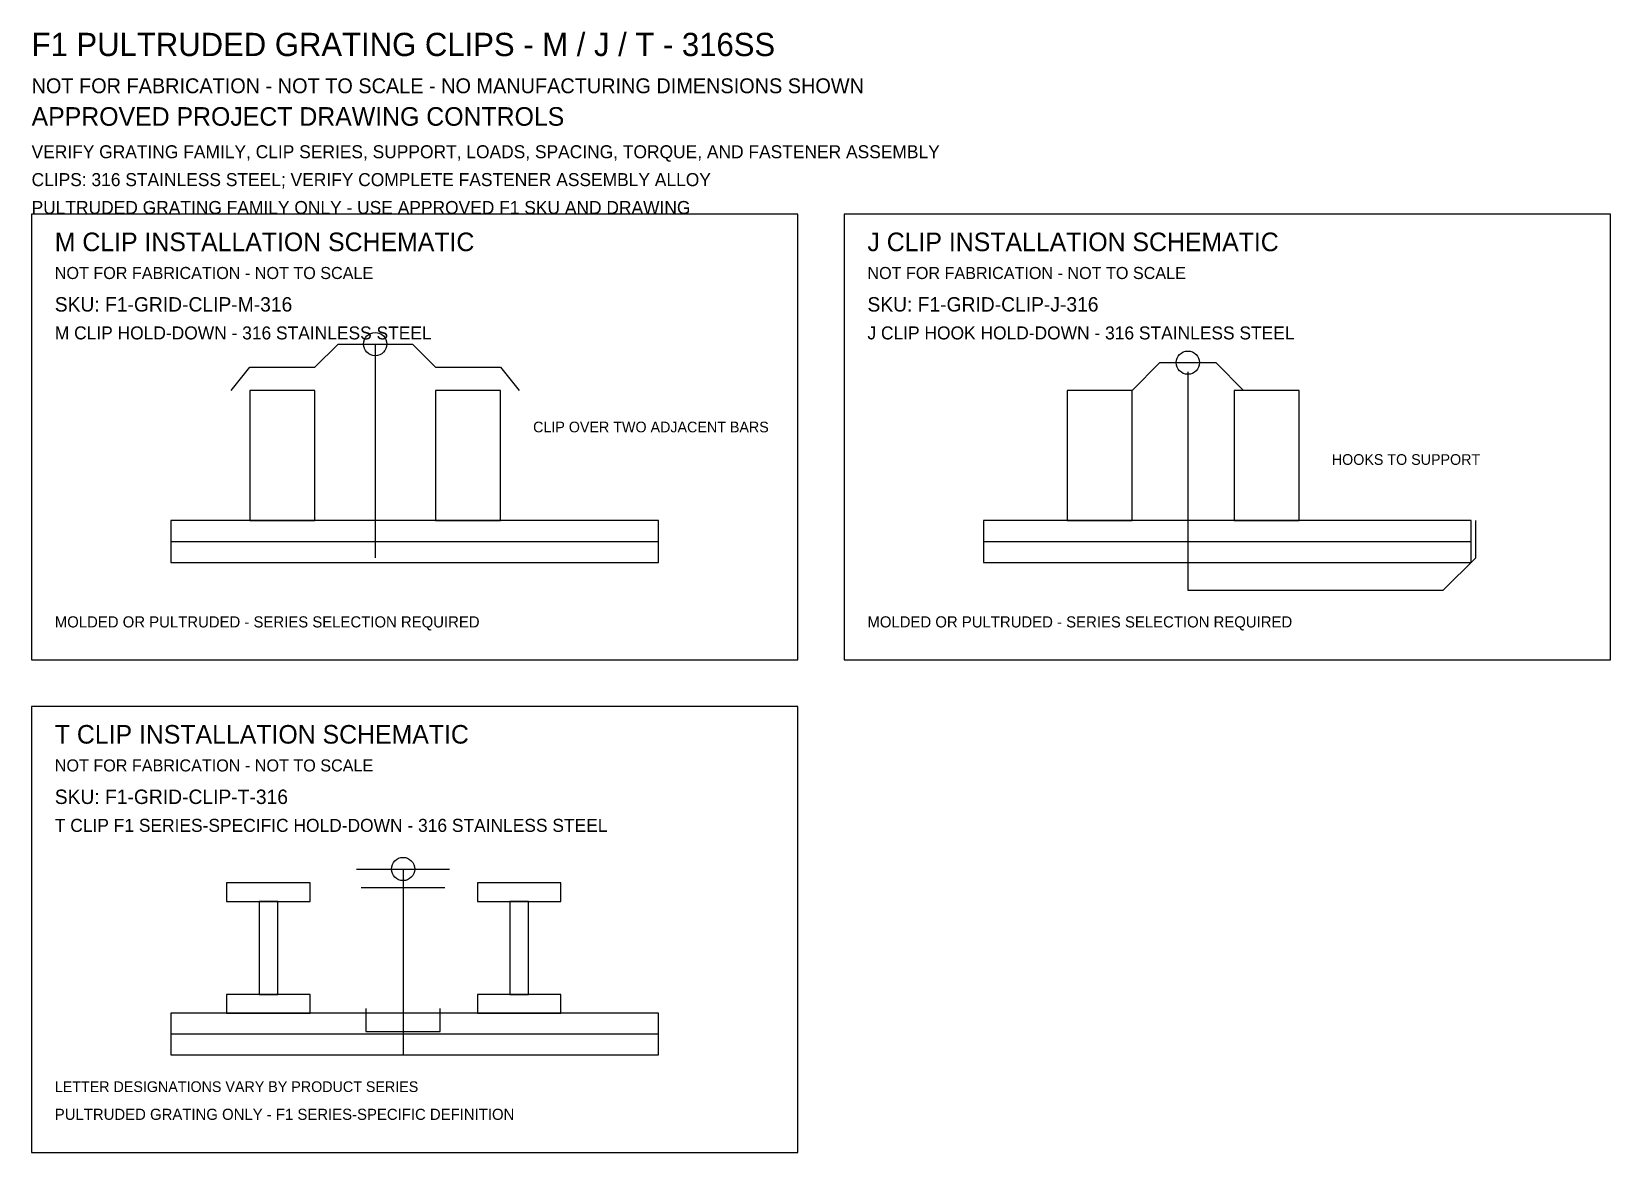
# Model space of a CAD drawing. Extents: x 10 to 350, y 11 to 252.
import ezdxf

# ---------------------------------------------------------------- set-up
doc = ezdxf.new("R2010")
doc.units = 0
for name, color, linetype in [('J_CLIP', 3, 'CONTINUOUS'), ('M_CLIP', 1, 'CONTINUOUS'), ('NOTES', 7, 'CONTINUOUS'), ('SUPPORT', 8, 'CONTINUOUS'), ('T_CLIP', 4, 'CONTINUOUS')]:
    doc.layers.add(name, color=color, linetype=linetype)

msp = doc.modelspace()

# ---------------------------------------------------------------- linework, layer by layer
at = {"layer": 'J_CLIP'}
for p, q in [((247, 175), (253, 181)), ((253, 181), (265, 181)), ((265, 181), (271, 175)), ((259, 179), (259, 137)), ((321, 139), (321, 147)), ((259, 137), (259, 132)), ((314, 132), (321, 139)), ((259, 132), (314, 132))]:
    msp.add_line(p, q, dxfattribs=at)
msp.add_circle((259, 181), 2.5, dxfattribs=at)
at = {"layer": 'M_CLIP'}
for p, q in [((71, 180), (76, 185)), ((76, 185), (92, 185)), ((84, 185), (84, 139)), ((92, 185), (97, 180)), ((53, 175), (57, 180)), ((57, 180), (71, 180)), ((97, 180), (111, 180)), ((111, 180), (115, 175))]:
    msp.add_line(p, q, dxfattribs=at)
msp.add_circle((84, 185), 2.5, dxfattribs=at)
at = {"layer": 'NOTES'}
for p, q in [((175, 213), (10, 213)), ((10, 213), (10, 117)), ((175, 117), (175, 213)), ((350, 213), (185, 213)), ((185, 213), (185, 117)), ((350, 117), (350, 213)), ((10, 117), (175, 117)), ((185, 117), (350, 117)), ((175, 107), (10, 107)), ((10, 107), (10, 11)), ((175, 11), (175, 107)), ((10, 11), (175, 11))]:
    msp.add_line(p, q, dxfattribs=at)
at = {"layer": 'SUPPORT'}
for p, q in [((71, 175), (57, 175)), ((57, 175), (57, 147)), ((71, 147), (71, 175)), ((111, 175), (97, 175)), ((97, 175), (97, 147)), ((111, 147), (111, 175)), ((247, 175), (233, 175)), ((233, 175), (233, 147)), ((247, 147), (247, 175)), ((283, 175), (269, 175)), ((269, 175), (269, 147)), ((283, 147), (283, 175)), ((145, 147), (40, 147)), ((40, 147), (40, 138)), ((57, 147), (71, 147)), ((97, 147), (111, 147)), ((145, 138), (145, 147)), ((320, 147), (215, 147)), ((215, 147), (215, 138)), ((233, 147), (247, 147)), ((269, 147), (283, 147)), ((320, 138), (320, 147)), ((40, 142.5), (145, 142.5)), ((215, 142.5), (320, 142.5)), ((40, 138), (145, 138)), ((215, 138), (320, 138)), ((70, 69), (52, 69)), ((52, 69), (52, 65)), ((70, 65), (70, 69)), ((124, 69), (106, 69)), ((106, 69), (106, 65)), ((124, 65), (124, 69)), ((52, 65), (70, 65)), ((63, 65), (59, 65)), ((59, 65), (59, 45)), ((63, 45), (63, 65)), ((106, 65), (124, 65)), ((117, 65), (113, 65)), ((113, 65), (113, 45)), ((117, 45), (117, 65)), ((70, 45), (52, 45)), ((52, 45), (52, 41)), ((59, 45), (63, 45)), ((70, 41), (70, 45)), ((124, 45), (106, 45)), ((106, 45), (106, 41)), ((113, 45), (117, 45)), ((124, 41), (124, 45)), ((145, 41), (40, 41)), ((40, 41), (40, 32)), ((52, 41), (70, 41)), ((106, 41), (124, 41)), ((145, 32), (145, 41)), ((40, 36.5), (145, 36.5)), ((40, 32), (145, 32))]:
    msp.add_line(p, q, dxfattribs=at)
at = {"layer": 'T_CLIP'}
for p, q in [((80, 72), (100, 72)), ((90, 72), (90, 32)), ((81, 68), (99, 68)), ((82, 42), (82, 37)), ((98, 37), (98, 42)), ((82, 37), (98, 37))]:
    msp.add_line(p, q, dxfattribs=at)
msp.add_circle((90, 72), 2.5, dxfattribs=at)

# ---------------------------------------------------------------- texts
at = {"layer": 'J_CLIP'}
for s, height, p in [('SKU: F1-GRID-CLIP-J-316', 3.1, (190, 192)), ('J CLIP HOOK HOLD-DOWN - 316 STAINLESS STEEL', 2.8, (190, 186))]:
    msp.add_text(s, height=height, dxfattribs=at).set_placement(p)
at = {"layer": 'M_CLIP'}
for s, height, p in [('SKU: F1-GRID-CLIP-M-316', 3.1, (15, 192)), ('M CLIP HOLD-DOWN - 316 STAINLESS STEEL', 2.8, (15, 186))]:
    msp.add_text(s, height=height, dxfattribs=at).set_placement(p)
at = {"layer": 'NOTES'}
for s, height, p in [('F1 PULTRUDED GRATING CLIPS - M / J / T - 316SS', 5, (10, 247)), ('NOT FOR FABRICATION - NOT TO SCALE - NO MANUFACTURING DIMENSIONS SHOWN', 3.2, (10, 239)), ('APPROVED PROJECT DRAWING CONTROLS', 4, (10, 232)), ('VERIFY GRATING FAMILY, CLIP SERIES, SUPPORT, LOADS, SPACING, TORQUE, AND FASTENER ASSEMBLY', 2.8, (10, 225)), ('CLIPS: 316 STAINLESS STEEL; VERIFY COMPLETE FASTENER ASSEMBLY ALLOY', 2.8, (10, 219)), ('PULTRUDED GRATING FAMILY ONLY - USE APPROVED F1 SKU AND DRAWING', 2.8, (10, 213)), ('M CLIP INSTALLATION SCHEMATIC', 4, (15, 205)), ('J CLIP INSTALLATION SCHEMATIC', 4, (190, 205)), ('NOT FOR FABRICATION - NOT TO SCALE', 2.6, (15, 199)), ('NOT FOR FABRICATION - NOT TO SCALE', 2.6, (190, 199)), ('CLIP OVER TWO ADJACENT BARS', 2.3, (118, 166)), ('HOOKS TO SUPPORT', 2.3, (290, 159)), ('MOLDED OR PULTRUDED - SERIES SELECTION REQUIRED', 2.4, (15, 124)), ('MOLDED OR PULTRUDED - SERIES SELECTION REQUIRED', 2.4, (190, 124)), ('T CLIP INSTALLATION SCHEMATIC', 4, (15, 99)), ('NOT FOR FABRICATION - NOT TO SCALE', 2.6, (15, 93)), ('LETTER DESIGNATIONS VARY BY PRODUCT SERIES', 2.3, (15, 24)), ('PULTRUDED GRATING ONLY - F1 SERIES-SPECIFIC DEFINITION', 2.4, (15, 18))]:
    msp.add_text(s, height=height, dxfattribs=at).set_placement(p)
at = {"layer": 'T_CLIP'}
for s, height, p in [('SKU: F1-GRID-CLIP-T-316', 3.1, (15, 86)), ('T CLIP F1 SERIES-SPECIFIC HOLD-DOWN - 316 STAINLESS STEEL', 2.8, (15, 80))]:
    msp.add_text(s, height=height, dxfattribs=at).set_placement(p)

doc.saveas('drawing.dxf')
